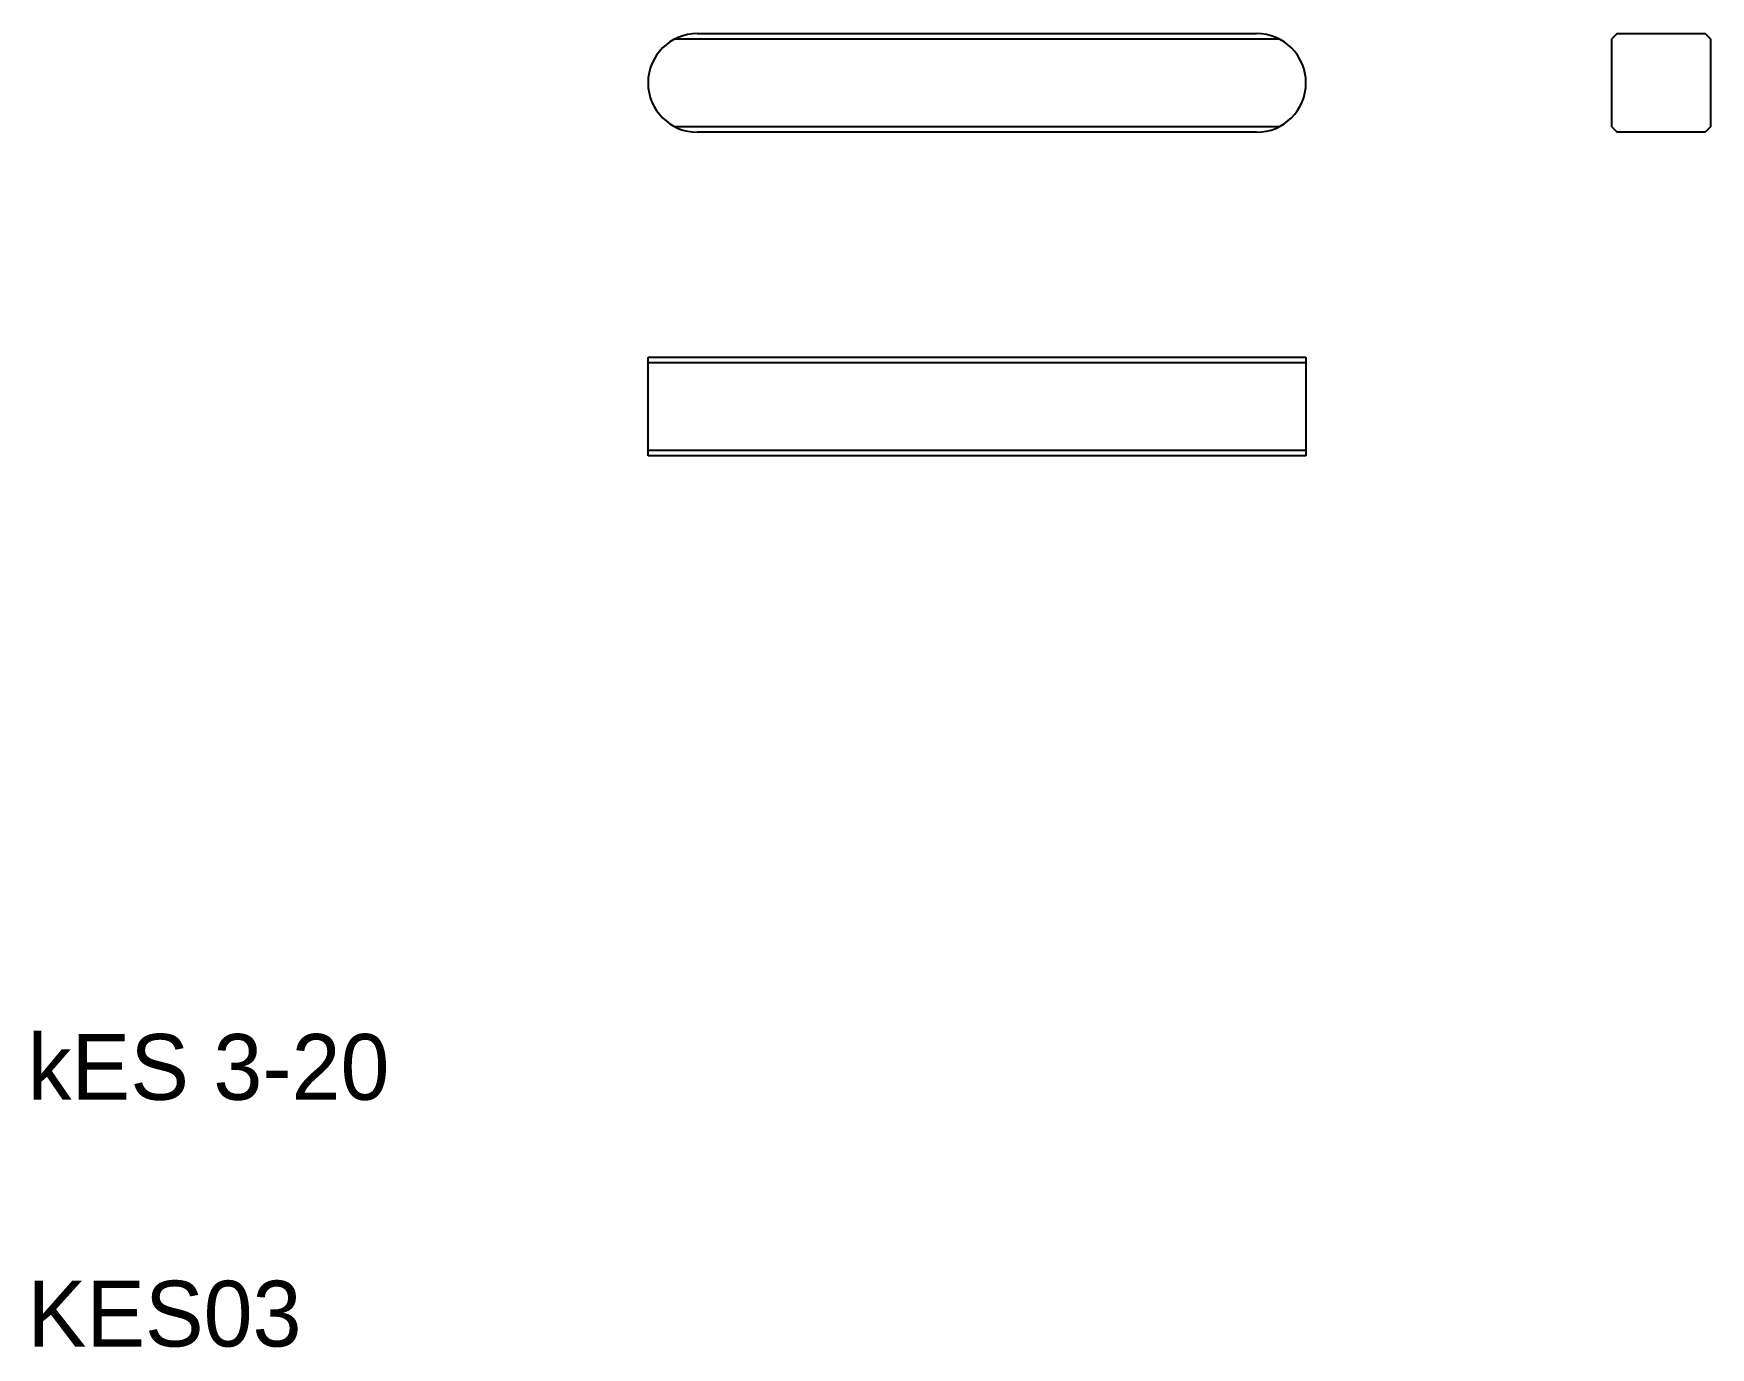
# Model space of a CAD drawing. Extents: x 5.2 to 56.2, y 5 to 44.9.
import ezdxf

# ---------------------------------------------------------------- set-up
doc = ezdxf.new("R2010")
doc.units = 0
doc.layers.get('0').update_dxf_attribs({"linetype": 'CONTINUOUS'})

msp = doc.modelspace()

# ---------------------------------------------------------------- linework, layer by layer
at = {"color": 7, "linetype": 'CONTINUOUS'}
for p, q in [((25.363, 44.915), (42.363, 44.915)), ((53.321, 44.915), (53.161, 44.755)), ((53.321, 44.915), (56.001, 44.915)), ((56.161, 44.755), (56.001, 44.915)), ((53.161, 42.075), (53.161, 44.755)), ((56.161, 44.755), (56.161, 42.075)), ((42.363, 41.915), (25.363, 41.915)), ((53.161, 42.075), (53.321, 41.915)), ((56.001, 41.915), (53.321, 41.915)), ((56.161, 42.075), (56.001, 41.915)), ((23.863, 35.075), (43.863, 35.075)), ((23.863, 32.075), (23.863, 35.075)), ((43.863, 35.075), (43.863, 32.075)), ((43.863, 32.075), (23.863, 32.075))]:
    msp.add_line(p, q, dxfattribs=at)
at = {"color": 3, "linetype": 'CONTINUOUS'}
for p, q in [((24.689, 44.755), (43.037, 44.755)), ((43.037, 42.075), (24.689, 42.075)), ((23.863, 34.915), (43.863, 34.915)), ((43.863, 32.235), (23.863, 32.235))]:
    msp.add_line(p, q, dxfattribs=at)
at = {"color": 7, "linetype": 'CONTINUOUS'}
for centre, start, end in [((25.363, 43.415), 90, 180), ((42.363, 43.415), 360, 90), ((25.363, 43.415), 180, 270), ((42.363, 43.415), 270, 0)]:
    msp.add_arc(centre, 1.5, start, end, dxfattribs=at)

# ---------------------------------------------------------------- texts
for s, p in [('kES 3-20', (5, 12.5)), ('KES03', (5, 5))]:
    msp.add_text(s, height=2, dxfattribs=at).set_placement(p)

doc.saveas('drawing.dxf')
